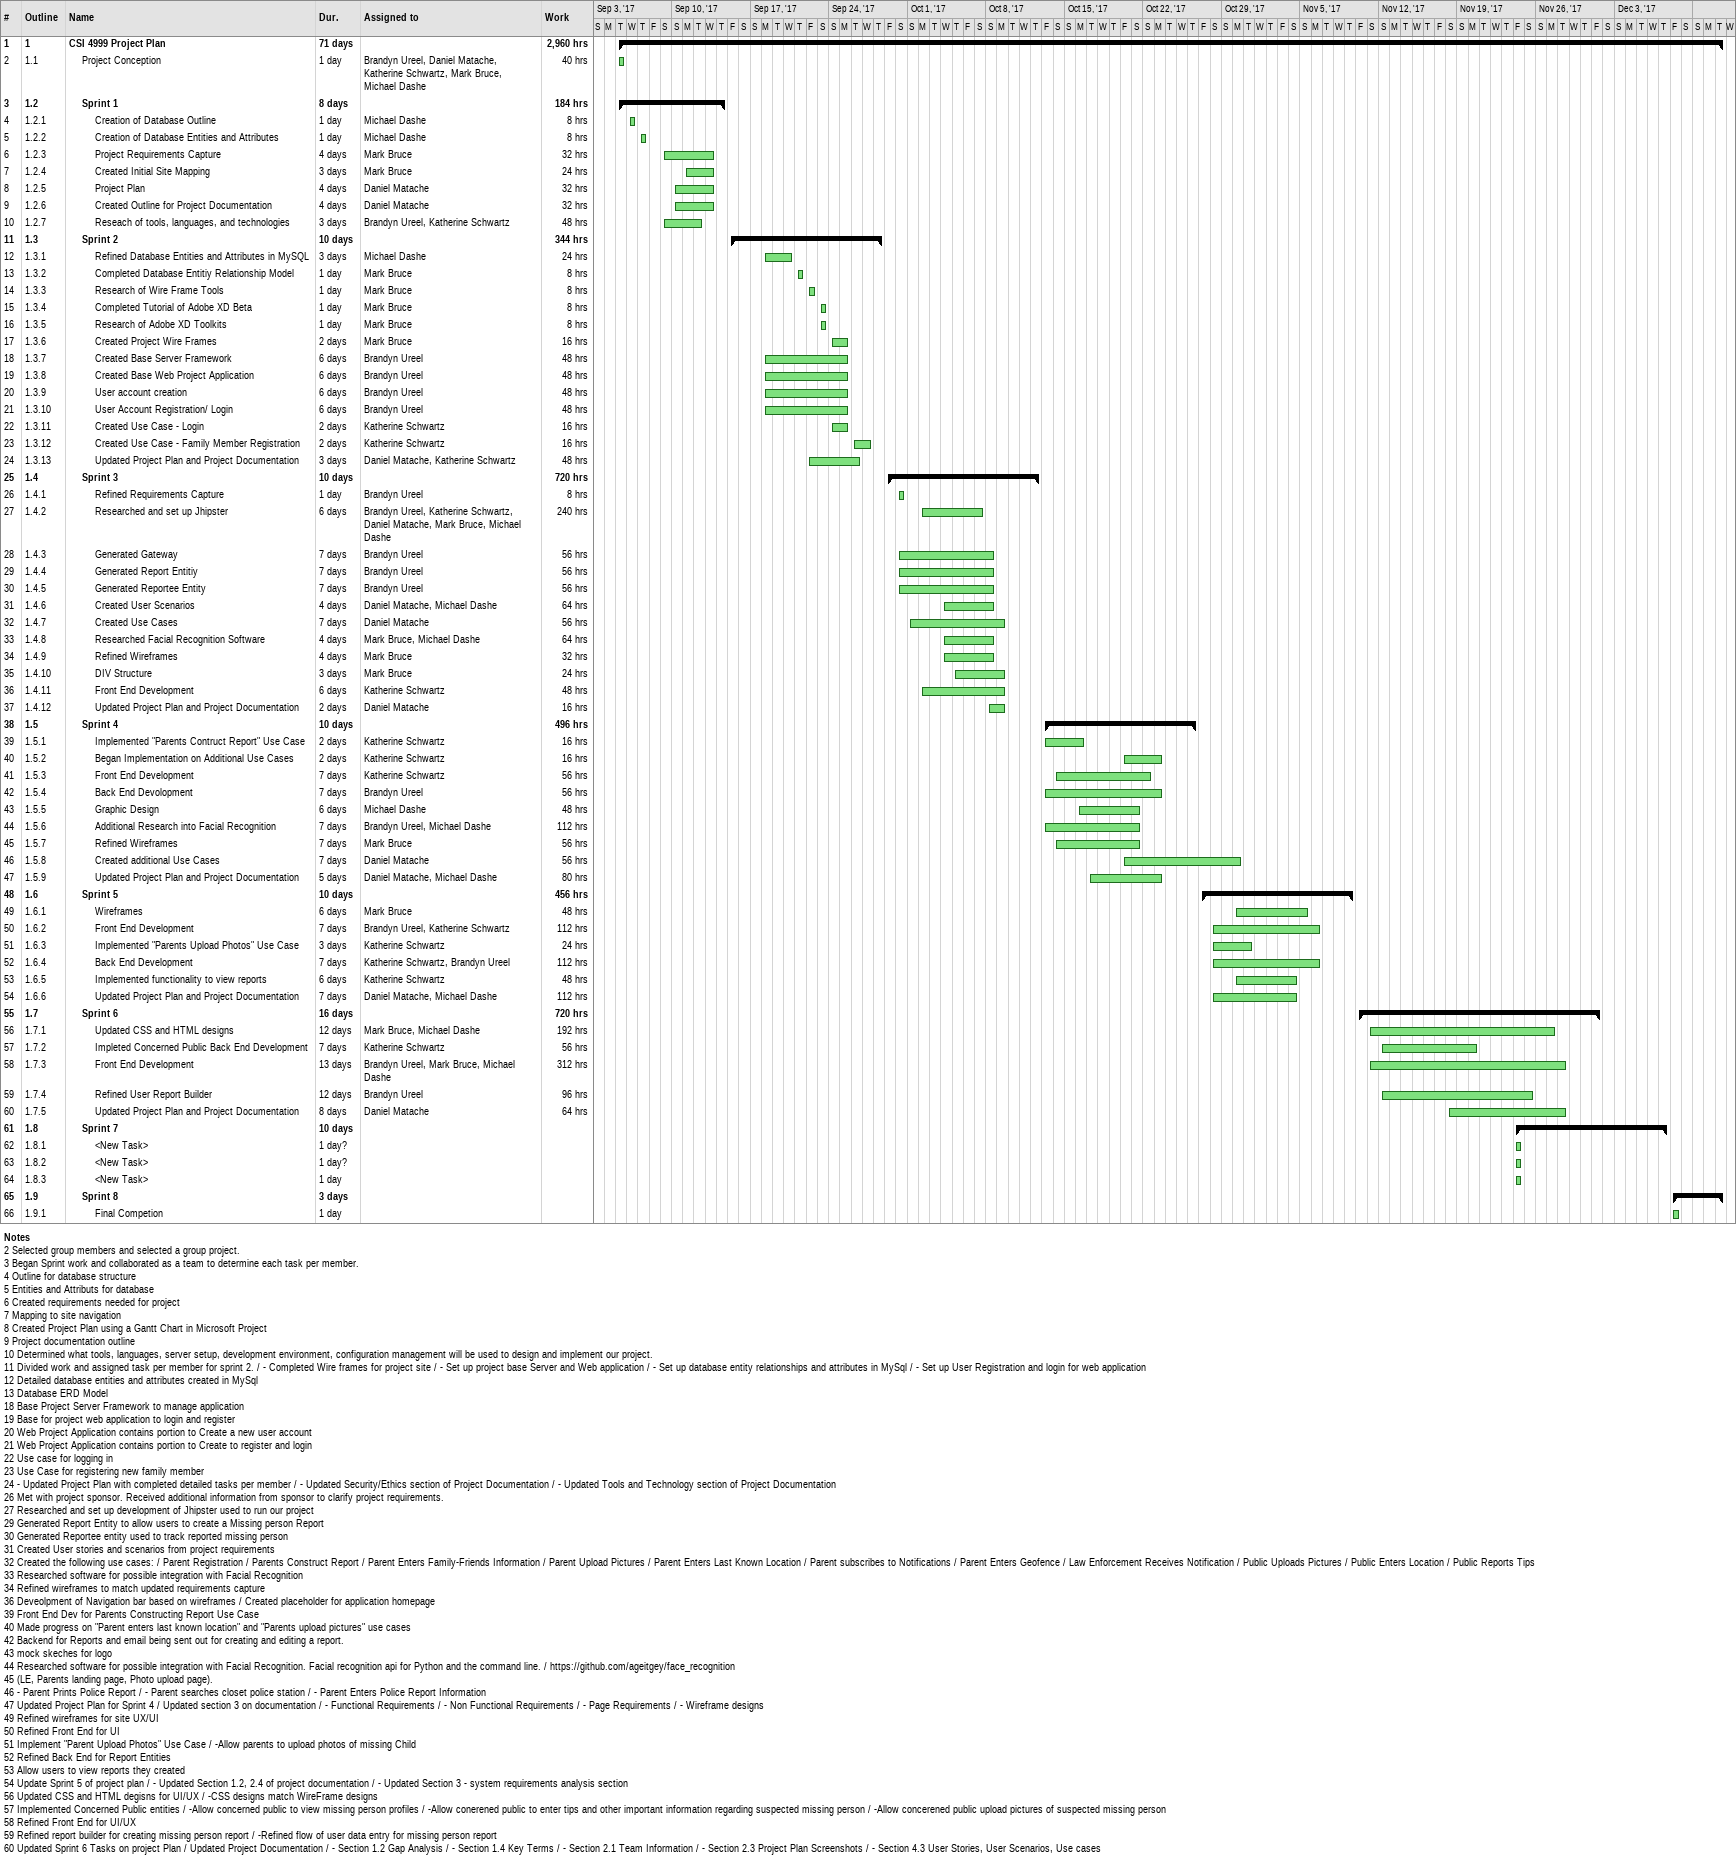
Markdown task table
| ID | WBS | Task | Duration | Start | Finish | Resources | Work (h) |
|---|---|---|---|---|---|---|---|
| 1 | 1 | **CSI 4999 Project Plan** | 71d | 2017-09-05 | 2017-12-12 |  | 2960 |
| 2 | 1.1 | Project Conception | 1d | 2017-09-05 | 2017-09-05 | Brandyn Ureel, Daniel Matache, Katherine Schwartz, Mark Bruce, Michael Dashe | 40 |
| 3 | 1.2 | **Sprint 1** | 8d | 2017-09-05 | 2017-09-14 |  | 184 |
| 4 | 1.2.1 | Creation of Database Outline | 1d | 2017-09-06 | 2017-09-06 | Michael Dashe | 8 |
| 5 | 1.2.2 | Creation of Database Entities and Attributes | 1d | 2017-09-07 | 2017-09-07 | Michael Dashe | 8 |
| 6 | 1.2.3 | Project Requirements Capture | 4d | 2017-09-09 | 2017-09-13 | Mark Bruce | 32 |
| 7 | 1.2.4 | Created Initial Site Mapping | 3d | 2017-09-11 | 2017-09-13 | Mark Bruce | 24 |
| 8 | 1.2.5 | Project Plan | 4d | 2017-09-10 | 2017-09-13 | Daniel Matache | 32 |
| 9 | 1.2.6 | Created Outline for Project Documentation | 4d | 2017-09-10 | 2017-09-13 | Daniel Matache | 32 |
| 10 | 1.2.7 | Reseach of tools, languages, and technologies | 3d | 2017-09-09 | 2017-09-12 | Brandyn Ureel, Katherine Schwartz | 48 |
| 11 | 1.3 | **Sprint 2** | 10d | 2017-09-15 | 2017-09-28 |  | 344 |
| 12 | 1.3.1 | Refined Database Entities and Attributes in MySQL | 3d | 2017-09-18 | 2017-09-20 | Michael Dashe | 24 |
| 13 | 1.3.2 | Completed Database Entitiy Relationship Model | 1d | 2017-09-21 | 2017-09-21 | Mark Bruce | 8 |
| 14 | 1.3.3 | Research of Wire Frame Tools | 1d | 2017-09-22 | 2017-09-22 | Mark Bruce | 8 |
| 15 | 1.3.4 | Completed Tutorial of Adobe XD Beta | 1d | 2017-09-23 | 2017-09-23 | Mark Bruce | 8 |
| 16 | 1.3.5 | Research of Adobe XD Toolkits | 1d | 2017-09-23 | 2017-09-23 | Mark Bruce | 8 |
| 17 | 1.3.6 | Created Project Wire Frames | 2d | 2017-09-24 | 2017-09-25 | Mark Bruce | 16 |
| 18 | 1.3.7 | Created Base Server Framework | 6d | 2017-09-18 | 2017-09-25 | Brandyn Ureel | 48 |
| 19 | 1.3.8 | Created Base Web Project Application | 6d | 2017-09-18 | 2017-09-25 | Brandyn Ureel | 48 |
| 20 | 1.3.9 | User account creation | 6d | 2017-09-18 | 2017-09-25 | Brandyn Ureel | 48 |
| 21 | 1.3.10 | User Account Registration/ Login | 6d | 2017-09-18 | 2017-09-25 | Brandyn Ureel | 48 |
| 22 | 1.3.11 | Created Use Case - Login | 2d | 2017-09-24 | 2017-09-25 | Katherine Schwartz | 16 |
| 23 | 1.3.12 | Created Use Case - Family Member Registration | 2d | 2017-09-26 | 2017-09-27 | Katherine Schwartz | 16 |
| 24 | 1.3.13 | Updated Project Plan and Project Documentation | 3d | 2017-09-22 | 2017-09-26 | Daniel Matache, Katherine Schwartz | 48 |
| 25 | 1.4 | **Sprint 3** | 10d | 2017-09-29 | 2017-10-12 |  | 720 |
| 26 | 1.4.1 | Refined Requirements Capture | 1d | 2017-09-30 | 2017-09-30 | Brandyn Ureel | 8 |
| 27 | 1.4.2 | Researched and set up Jhipster | 6d | 2017-10-02 | 2017-10-07 | Brandyn Ureel, Katherine Schwartz, Daniel Matache, Mark Bruce, Michael Dashe | 240 |
| 28 | 1.4.3 | Generated Gateway | 7d | 2017-09-30 | 2017-10-08 | Brandyn Ureel | 56 |
| 29 | 1.4.4 | Generated Report Entitiy | 7d | 2017-09-30 | 2017-10-08 | Brandyn Ureel | 56 |
| 30 | 1.4.5 | Generated Reportee Entity | 7d | 2017-09-30 | 2017-10-08 | Brandyn Ureel | 56 |
| 31 | 1.4.6 | Created User Scenarios | 4d | 2017-10-04 | 2017-10-08 | Daniel Matache, Michael Dashe | 64 |
| 32 | 1.4.7 | Created Use Cases | 7d | 2017-10-01 | 2017-10-09 | Daniel Matache | 56 |
| 33 | 1.4.8 | Researched Facial Recognition Software | 4d | 2017-10-04 | 2017-10-08 | Mark Bruce, Michael Dashe | 64 |
| 34 | 1.4.9 | Refined Wireframes | 4d | 2017-10-04 | 2017-10-08 | Mark Bruce | 32 |
| 35 | 1.4.10 | DIV Structure | 3d | 2017-10-05 | 2017-10-09 | Mark Bruce | 24 |
| 36 | 1.4.11 | Front End Development | 6d | 2017-10-02 | 2017-10-09 | Katherine Schwartz | 48 |
| 37 | 1.4.12 | Updated Project Plan and Project Documentation | 2d | 2017-10-08 | 2017-10-09 | Daniel Matache | 16 |
| 38 | 1.5 | **Sprint 4** | 10d | 2017-10-13 | 2017-10-26 |  | 496 |
| 39 | 1.5.1 | Implemented "Parents Contruct Report" Use Case | 2d | 2017-10-13 | 2017-10-16 | Katherine Schwartz | 16 |
| 40 | 1.5.2 | Began Implementation on Additional Use Cases | 2d | 2017-10-20 | 2017-10-23 | Katherine Schwartz | 16 |
| 41 | 1.5.3 | Front End Development | 7d | 2017-10-14 | 2017-10-22 | Katherine Schwartz | 56 |
| 42 | 1.5.4 | Back End Devolopment | 7d | 2017-10-13 | 2017-10-23 | Brandyn Ureel | 56 |
| 43 | 1.5.5 | Graphic Design | 6d | 2017-10-16 | 2017-10-21 | Michael Dashe | 48 |
| 44 | 1.5.6 | Additional Research into Facial Recognition | 7d | 2017-10-13 | 2017-10-21 | Brandyn Ureel, Michael Dashe | 112 |
| 45 | 1.5.7 | Refined Wireframes | 7d | 2017-10-14 | 2017-10-21 | Mark Bruce | 56 |
| 46 | 1.5.8 | Created additional Use Cases | 7d | 2017-10-20 | 2017-10-30 | Daniel Matache | 56 |
| 47 | 1.5.9 | Updated Project Plan and Project Documentation | 5d | 2017-10-17 | 2017-10-23 | Daniel Matache, Michael Dashe | 80 |
| 48 | 1.6 | **Sprint 5** | 10d | 2017-10-27 | 2017-11-09 |  | 456 |
| 49 | 1.6.1 | Wireframes | 6d | 2017-10-30 | 2017-11-05 | Mark Bruce | 48 |
| 50 | 1.6.2 | Front End Development | 7d | 2017-10-28 | 2017-11-06 | Brandyn Ureel, Katherine Schwartz | 112 |
| 51 | 1.6.3 | Implemented "Parents Upload Photos" Use Case | 3d | 2017-10-28 | 2017-10-31 | Katherine Schwartz | 24 |
| 52 | 1.6.4 | Back End Development | 7d | 2017-10-28 | 2017-11-06 | Katherine Schwartz, Brandyn Ureel | 112 |
| 53 | 1.6.5 | Implemented functionality to view reports | 6d | 2017-10-30 | 2017-11-04 | Katherine Schwartz | 48 |
| 54 | 1.6.6 | Updated Project Plan and Project Documentation | 7d | 2017-10-28 | 2017-11-04 | Daniel Matache, Michael Dashe | 112 |
| 55 | 1.7 | **Sprint 6** | 16d | 2017-11-10 | 2017-12-01 |  | 720 |
| 56 | 1.7.1 | Updated CSS and HTML designs | 12d | 2017-11-11 | 2017-11-27 | Mark Bruce, Michael Dashe | 192 |
| 57 | 1.7.2 | Impleted Concerned Public Back End Development | 7d | 2017-11-12 | 2017-11-20 | Katherine Schwartz | 56 |
| 58 | 1.7.3 | Front End Development | 13d | 2017-11-11 | 2017-11-28 | Brandyn Ureel, Mark Bruce, Michael Dashe | 312 |
| 59 | 1.7.4 | Refined User Report Builder | 12d | 2017-11-12 | 2017-11-25 | Brandyn Ureel | 96 |
| 60 | 1.7.5 | Updated Project Plan and Project Documentation | 8d | 2017-11-18 | 2017-11-28 | Daniel Matache | 64 |
| 61 | 1.8 | **Sprint 7** | 10d | 2017-11-24 | 2017-12-07 |  |  |
| 62 | 1.8.1 | <New Task> | 1d? | 2017-11-24 | 2017-11-24 |  |  |
| 63 | 1.8.2 | <New Task> | 1d? | 2017-11-24 | 2017-11-24 |  |  |
| 64 | 1.8.3 | <New Task> | 1d | 2017-11-24 | 2017-11-24 |  |  |
| 65 | 1.9 | **Sprint 8** | 3d | 2017-12-08 | 2017-12-12 |  |  |
| 66 | 1.9.1 | Final Competion | 1d | 2017-12-08 | 2017-12-08 |  |  |

Notes
- 2: Selected group members and selected a group project.
- 3: Began Sprint work and collaborated as a team to determine each task per member.
- 4: Outline for database structure
- 5: Entities and Attributs for database
- 6: Created requirements needed for project
- 7: Mapping to site navigation
- 8: Created Project Plan using a Gantt Chart in Microsoft Project
- 9: Project documentation outline
- 10: Determined what tools, languages, server setup, development environment, configuration management will be used to design and implement our project.
- 11: Divided work and assigned task per member for sprint 2. / - Completed Wire frames for project site / - Set up project base Server and Web application / - Set up database entity relationships and attributes in MySql / - Set up User Registration and login for web application
- 12: Detailed database entities and attributes created in MySql
- 13: Database ERD Model
- 18: Base Project Server Framework to manage application
- 19: Base for project web application to login and register
- 20: Web Project Application contains portion to Create a new user account
- 21: Web Project Application contains portion to Create to register and login
- 22: Use case for logging in
- 23: Use Case for registering new family member
- 24: - Updated Project Plan with completed detailed tasks per member / - Updated Security/Ethics section of Project Documentation / - Updated Tools and Technology section of Project Documentation
- 26: Met with project sponsor. Received additional information from sponsor to clarify project requirements.
- 27: Researched and set up development of Jhipster used to run our project
- 29: Generated Report Entity to allow users to create a Missing person Report
- 30: Generated Reportee entity used to track reported missing person
- 31: Created User stories and scenarios from project requirements
- 32: Created the following use cases: / Parent Registration / Parents Construct Report / Parent Enters Family-Friends Information / Parent Upload Pictures / Parent Enters Last Known Location / Parent subscribes to Notifications / Parent Enters Geofence / Law Enforcement Receives Notification / Public Uploads Pictures / Public Enters Location / Public Reports Tips
- 33: Researched software for possible integration with Facial Recognition
- 34: Refined wireframes to match updated requirements capture
- 36: Deveolpment of Navigation bar based on wireframes / Created placeholder for application homepage
- 39: Front End Dev for Parents Constructing Report Use Case
- 40: Made progress on "Parent enters last known location" and "Parents upload pictures" use cases
- 42: Backend for Reports and email being sent out for creating and editing a report.
- 43: mock skeches for logo
- 44: Researched software for possible integration with Facial Recognition. Facial recognition api for Python and the command line. / https://github.com/ageitgey/face_recognition
- 45: (LE, Parents landing page, Photo upload page).
- 46: - Parent Prints Police Report / - Parent searches closet police station / - Parent Enters Police Report Information
- 47: Updated Project Plan for Sprint 4 / Updated section 3 on documentation / - Functional Requirements / - Non Functional Requirements / - Page Requirements / - Wireframe designs
- 49: Refined wireframes for site UX/UI
- 50: Refined Front End for UI
- 51: Implement "Parent Upload Photos" Use Case / -Allow parents to upload photos of missing Child
- 52: Refined Back End for Report Entities
- 53: Allow users to view reports they created
- 54: Update Sprint 5 of project plan / - Updated Section 1.2, 2.4 of project documentation / - Updated Section 3 - system requirements analysis section
- 56: Updated CSS and HTML degisns for UI/UX / -CSS designs match WireFrame designs
- 57: Implemented Concerned Public entities / -Allow concerned public to view missing person profiles / -Allow conerened public to enter tips and other important information regarding suspected missing person / -Allow concerened public upload pictures of suspected missing person
- 58: Refined Front End for UI/UX
- 59: Refined report builder for creating missing person report / -Refined flow of user data entry for missing person report
- 60: Updated Sprint 6 Tasks on project Plan / Updated Project Documentation / - Section 1.2 Gap Analysis / - Section 1.4 Key Terms / - Section 2.1 Team Information / - Section 2.3 Project Plan Screenshots / - Section 4.3 User Stories, User Scenarios, Use cases
